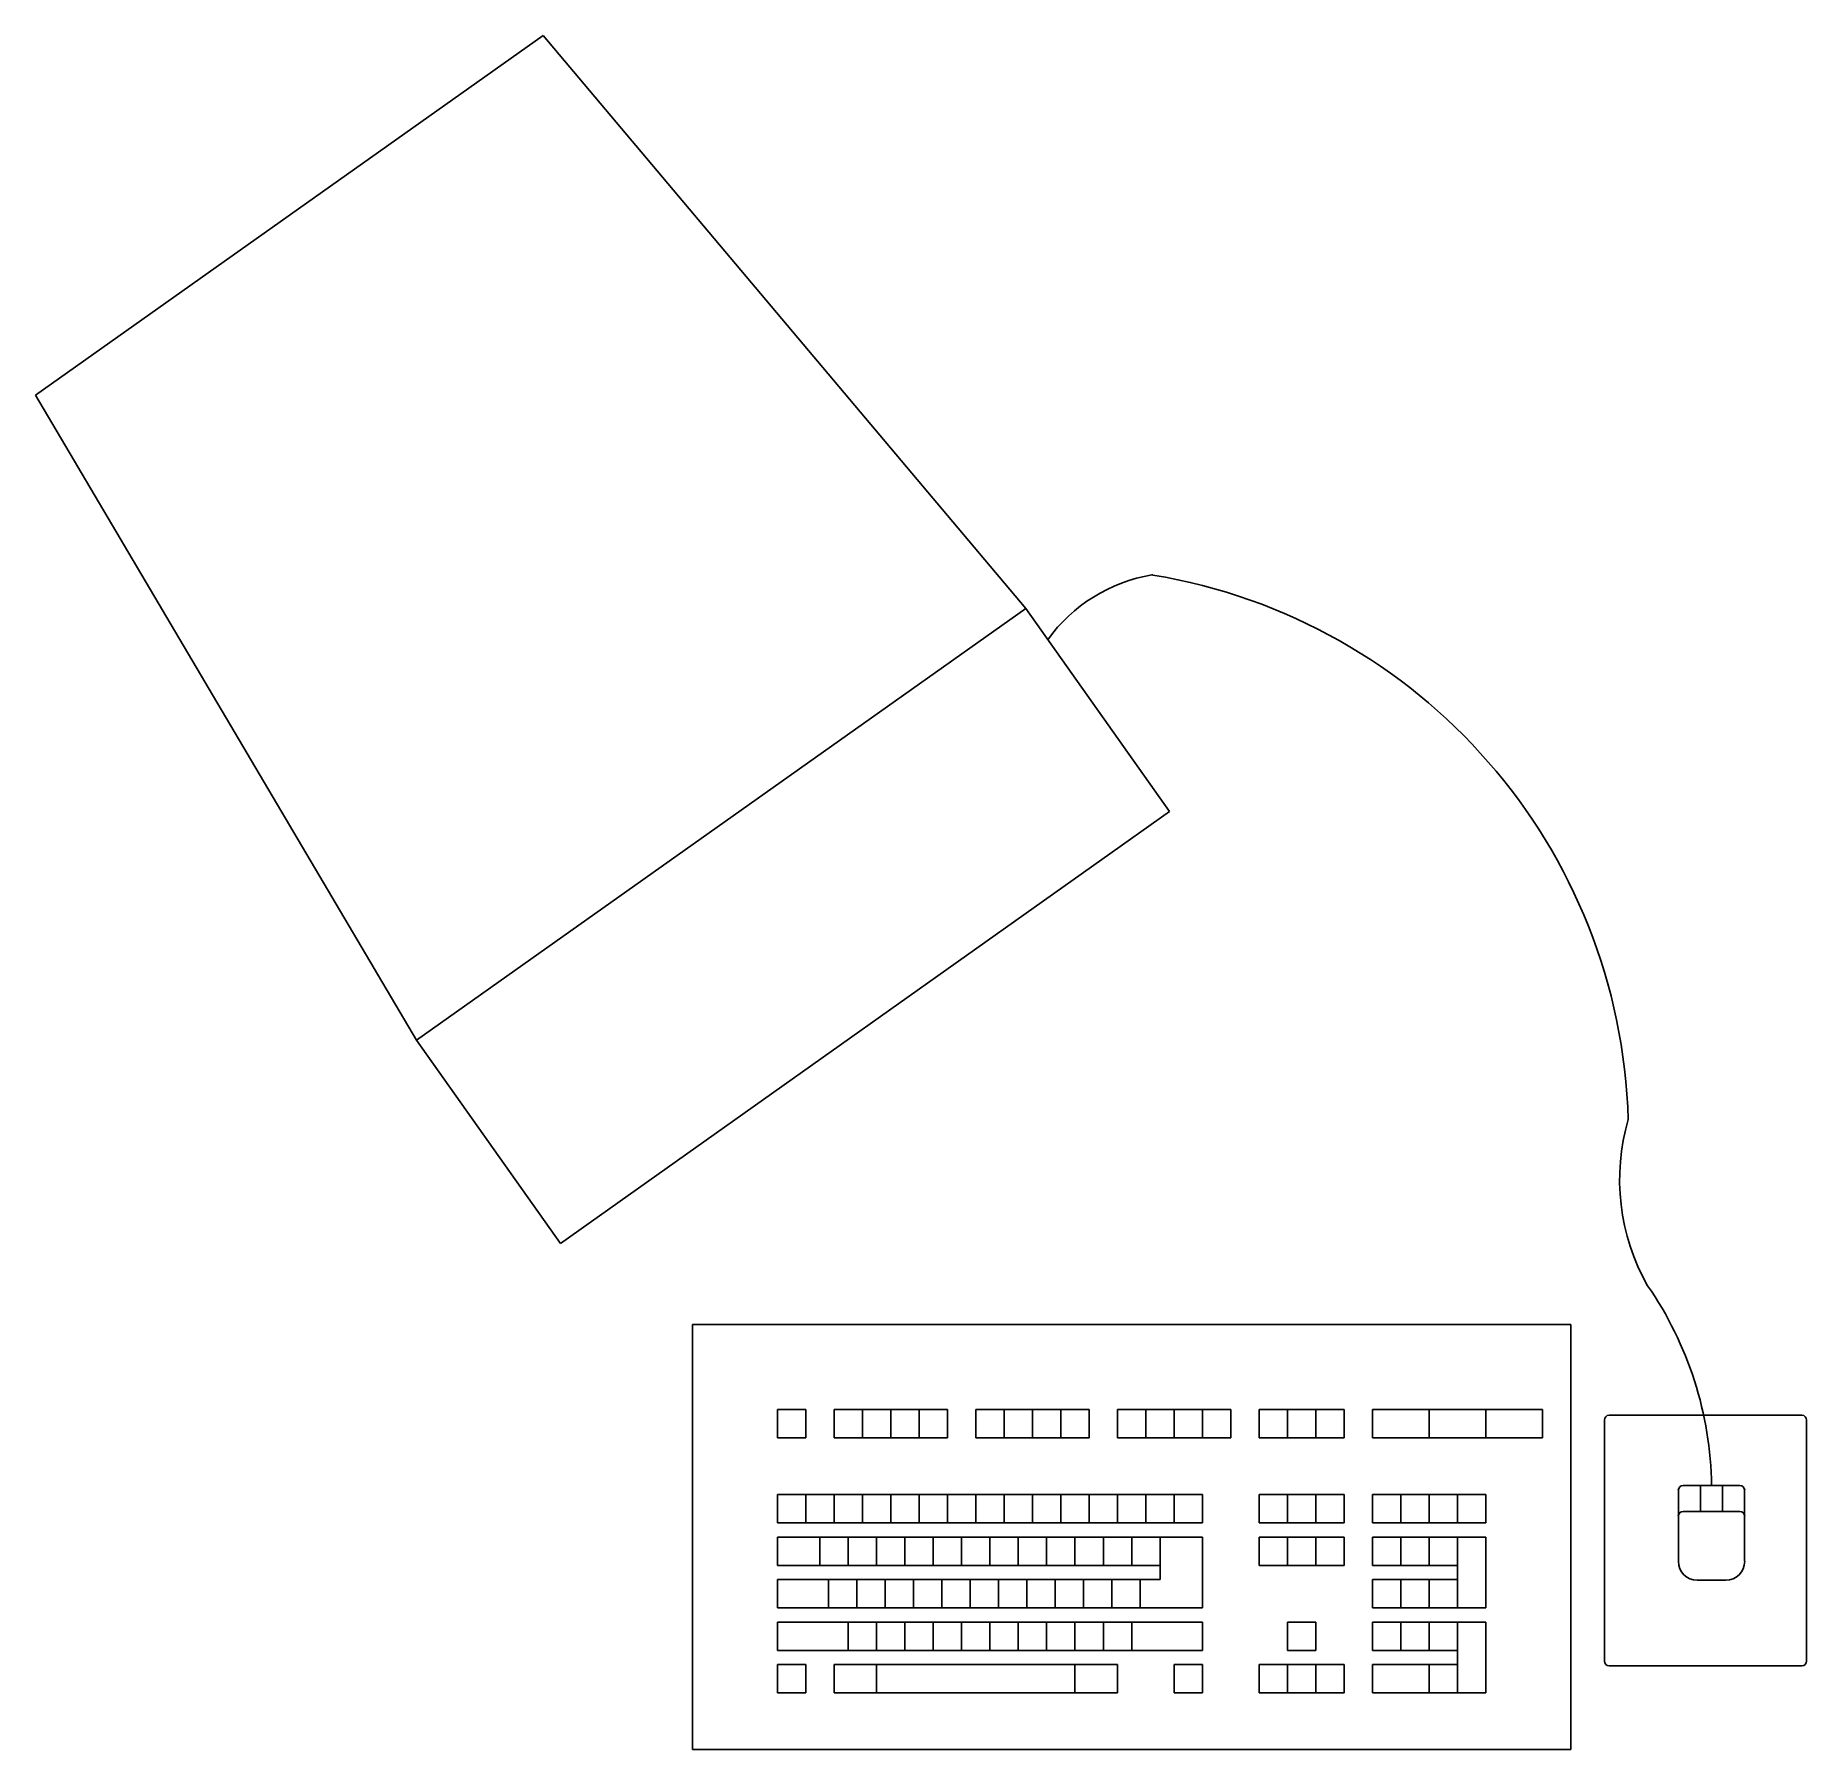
# Model space of a CAD drawing. Extents: x 222515.447 to 222516.254, y 107014.093 to 107014.874.
import ezdxf

# ---------------------------------------------------------------- set-up
doc = ezdxf.new("R2010")
doc.units = 0
doc.layers.get('0').update_dxf_attribs({"linetype": 'CONTINUOUS'})

msp = doc.modelspace()

# ---------------------------------------------------------------- linework, layer by layer
at = {"color": 0}
for p, q in [((222515.44748, 107014.71012), (222515.67865, 107014.87395)), ((222515.67865, 107014.87395), (222515.89836, 107014.61294)), ((222515.44748, 107014.71012), (222515.62096, 107014.41634)), ((222515.62096, 107014.41634), (222515.89836, 107014.61294)), ((222515.89836, 107014.61294), (222515.96389, 107014.52047)), ((222515.6865, 107014.32387), (222515.96389, 107014.52047)), ((222515.62096, 107014.41634), (222515.6865, 107014.32387)), ((222515.74661, 107014.28689), (222516.14661, 107014.28689)), ((222515.74661, 107014.28689), (222515.74661, 107014.09335)), ((222516.14661, 107014.28689), (222516.14661, 107014.09335)), ((222515.78532, 107014.24818), (222515.79822, 107014.24818)), ((222515.78532, 107014.24818), (222515.78532, 107014.23528)), ((222515.79822, 107014.24818), (222515.79822, 107014.23528)), ((222515.81112, 107014.24818), (222515.86274, 107014.24818)), ((222515.81112, 107014.24818), (222515.81112, 107014.23528)), ((222515.82403, 107014.24818), (222515.82403, 107014.23528)), ((222515.83693, 107014.24818), (222515.83693, 107014.23528)), ((222515.84983, 107014.24818), (222515.84983, 107014.23528)), ((222515.86274, 107014.24818), (222515.86274, 107014.23528)), ((222515.87564, 107014.24818), (222515.92725, 107014.24818)), ((222515.87564, 107014.24818), (222515.87564, 107014.23528)), ((222515.88854, 107014.24818), (222515.88854, 107014.23528)), ((222515.90145, 107014.24818), (222515.90145, 107014.23528)), ((222515.91435, 107014.24818), (222515.91435, 107014.23528)), ((222515.92725, 107014.24818), (222515.92725, 107014.23528)), ((222515.94016, 107014.24818), (222515.99177, 107014.24818)), ((222515.94016, 107014.24818), (222515.94016, 107014.23528)), ((222515.95306, 107014.24818), (222515.95306, 107014.23528)), ((222515.96596, 107014.24818), (222515.96596, 107014.23528)), ((222515.97887, 107014.24818), (222515.97887, 107014.23528)), ((222515.99177, 107014.24818), (222515.99177, 107014.23528)), ((222516.00467, 107014.24818), (222516.04338, 107014.24818)), ((222516.00467, 107014.24818), (222516.00467, 107014.23528)), ((222516.01758, 107014.24818), (222516.01758, 107014.23528)), ((222516.03048, 107014.24818), (222516.03048, 107014.23528)), ((222516.04338, 107014.24818), (222516.04338, 107014.23528)), ((222516.05629, 107014.24818), (222516.13371, 107014.24818)), ((222516.05629, 107014.24818), (222516.05629, 107014.23528)), ((222516.08209, 107014.24818), (222516.08209, 107014.23528)), ((222516.1079, 107014.24818), (222516.1079, 107014.23528)), ((222516.13371, 107014.24818), (222516.13371, 107014.23528)), ((222516.16184, 107014.24342), (222516.16184, 107014.13366)), ((222516.16399, 107014.24558), (222516.25173, 107014.24558)), ((222516.25389, 107014.24342), (222516.25389, 107014.13366)), ((222515.78532, 107014.23528), (222515.79822, 107014.23528)), ((222515.81112, 107014.23528), (222515.86274, 107014.23528)), ((222515.87564, 107014.23528), (222515.92725, 107014.23528)), ((222515.94016, 107014.23528), (222515.99177, 107014.23528)), ((222516.00467, 107014.23528), (222516.04338, 107014.23528)), ((222516.05629, 107014.23528), (222516.13371, 107014.23528)), ((222515.78532, 107014.20948), (222515.97887, 107014.20948)), ((222515.78532, 107014.20948), (222515.78532, 107014.19657)), ((222515.79822, 107014.20948), (222515.79822, 107014.19657)), ((222515.81112, 107014.20948), (222515.81112, 107014.19657)), ((222515.82403, 107014.20948), (222515.82403, 107014.19657)), ((222515.83693, 107014.20948), (222515.83693, 107014.19657)), ((222515.84983, 107014.20948), (222515.84983, 107014.19657)), ((222515.86274, 107014.20948), (222515.86274, 107014.19657)), ((222515.87564, 107014.20948), (222515.87564, 107014.19657)), ((222515.88854, 107014.20948), (222515.88854, 107014.19657)), ((222515.90145, 107014.20948), (222515.90145, 107014.19657)), ((222515.91435, 107014.20948), (222515.91435, 107014.19657)), ((222515.92725, 107014.20948), (222515.92725, 107014.19657)), ((222515.94016, 107014.20948), (222515.94016, 107014.19657)), ((222515.95306, 107014.20948), (222515.95306, 107014.19657)), ((222515.96596, 107014.20948), (222515.96596, 107014.19657)), ((222515.97887, 107014.20948), (222515.97887, 107014.19657)), ((222516.00467, 107014.20948), (222516.04338, 107014.20948)), ((222516.00467, 107014.20948), (222516.00467, 107014.19657)), ((222516.01758, 107014.20948), (222516.01758, 107014.19657)), ((222516.03048, 107014.20948), (222516.03048, 107014.19657)), ((222516.04338, 107014.20948), (222516.04338, 107014.19657)), ((222516.05629, 107014.20948), (222516.1079, 107014.20948)), ((222516.05629, 107014.20948), (222516.05629, 107014.19657)), ((222516.06919, 107014.20948), (222516.06919, 107014.19657)), ((222516.08209, 107014.20948), (222516.08209, 107014.19657)), ((222516.095, 107014.20948), (222516.095, 107014.19657)), ((222516.1079, 107014.20948), (222516.1079, 107014.19657)), ((222516.19551, 107014.21143), (222516.19551, 107014.17908)), ((222516.19766, 107014.21358), (222516.22355, 107014.21358)), ((222516.20557, 107014.21358), (222516.20557, 107014.20182)), ((222516.21564, 107014.21358), (222516.21564, 107014.20182)), ((222516.2257, 107014.21143), (222516.2257, 107014.17908)), ((222516.19766, 107014.20182), (222516.22355, 107014.20182)), ((222515.78532, 107014.19657), (222515.97887, 107014.19657)), ((222515.78532, 107014.19012), (222515.97887, 107014.19012)), ((222515.78532, 107014.19012), (222515.78532, 107014.17722)), ((222515.80467, 107014.19012), (222515.80467, 107014.17722)), ((222515.81758, 107014.19012), (222515.81758, 107014.17722)), ((222515.83048, 107014.19012), (222515.83048, 107014.17722)), ((222515.84338, 107014.19012), (222515.84338, 107014.17722)), ((222515.85629, 107014.19012), (222515.85629, 107014.17722)), ((222515.86919, 107014.19012), (222515.86919, 107014.17722)), ((222515.88209, 107014.19012), (222515.88209, 107014.17722)), ((222515.895, 107014.19012), (222515.895, 107014.17722)), ((222515.9079, 107014.19012), (222515.9079, 107014.17722)), ((222515.9208, 107014.19012), (222515.9208, 107014.17722)), ((222515.93371, 107014.19012), (222515.93371, 107014.17722)), ((222515.94661, 107014.19012), (222515.94661, 107014.17722)), ((222515.95951, 107014.19012), (222515.95951, 107014.17077)), ((222515.97887, 107014.19012), (222515.97887, 107014.15786)), ((222516.00467, 107014.19657), (222516.04338, 107014.19657)), ((222516.00467, 107014.19012), (222516.00467, 107014.17722)), ((222516.00467, 107014.19012), (222516.04338, 107014.19012)), ((222516.01758, 107014.19012), (222516.01758, 107014.17722)), ((222516.03048, 107014.19012), (222516.03048, 107014.17722)), ((222516.04338, 107014.19012), (222516.04338, 107014.17722)), ((222516.05629, 107014.19657), (222516.1079, 107014.19657)), ((222516.05629, 107014.19012), (222516.05629, 107014.17722)), ((222516.05629, 107014.19012), (222516.1079, 107014.19012)), ((222516.06919, 107014.19012), (222516.06919, 107014.17722)), ((222516.08209, 107014.19012), (222516.08209, 107014.17722)), ((222516.095, 107014.19012), (222516.095, 107014.15786)), ((222516.1079, 107014.19012), (222516.1079, 107014.15786)), ((222515.78532, 107014.17722), (222515.95951, 107014.17722)), ((222516.00467, 107014.17722), (222516.04338, 107014.17722)), ((222516.05629, 107014.17722), (222516.095, 107014.17722)), ((222515.78532, 107014.17077), (222515.95951, 107014.17077)), ((222515.78532, 107014.17077), (222515.78532, 107014.15786)), ((222515.80854, 107014.17077), (222515.80854, 107014.15786)), ((222515.82145, 107014.17077), (222515.82145, 107014.15786)), ((222515.83435, 107014.17077), (222515.83435, 107014.15786)), ((222515.84725, 107014.17077), (222515.84725, 107014.15786)), ((222515.86016, 107014.17077), (222515.86016, 107014.15786)), ((222515.87306, 107014.17077), (222515.87306, 107014.15786)), ((222515.88596, 107014.17077), (222515.88596, 107014.15786)), ((222515.89887, 107014.17077), (222515.89887, 107014.15786)), ((222515.91177, 107014.17077), (222515.91177, 107014.15786)), ((222515.92467, 107014.17077), (222515.92467, 107014.15786)), ((222515.93758, 107014.17077), (222515.93758, 107014.15786)), ((222515.95048, 107014.17077), (222515.95048, 107014.15786)), ((222516.05629, 107014.17077), (222516.095, 107014.17077)), ((222516.05629, 107014.17077), (222516.05629, 107014.15786)), ((222516.06919, 107014.17077), (222516.06919, 107014.15786)), ((222516.08209, 107014.17077), (222516.08209, 107014.15786)), ((222516.20414, 107014.17045), (222516.21708, 107014.17045)), ((222515.78532, 107014.15786), (222515.97887, 107014.15786)), ((222516.05629, 107014.15786), (222516.1079, 107014.15786)), ((222515.78532, 107014.15141), (222515.78532, 107014.13851)), ((222515.78532, 107014.15141), (222515.97887, 107014.15141)), ((222515.81758, 107014.15141), (222515.81758, 107014.13851)), ((222515.83048, 107014.15141), (222515.83048, 107014.13851)), ((222515.84338, 107014.15141), (222515.84338, 107014.13851)), ((222515.85629, 107014.15141), (222515.85629, 107014.13851)), ((222515.86919, 107014.15141), (222515.86919, 107014.13851)), ((222515.88209, 107014.15141), (222515.88209, 107014.13851)), ((222515.895, 107014.15141), (222515.895, 107014.13851)), ((222515.9079, 107014.15141), (222515.9079, 107014.13851)), ((222515.9208, 107014.15141), (222515.9208, 107014.13851)), ((222515.93371, 107014.15141), (222515.93371, 107014.13851)), ((222515.94661, 107014.15141), (222515.94661, 107014.13851)), ((222515.97887, 107014.15141), (222515.97887, 107014.13851)), ((222516.01758, 107014.15141), (222516.01758, 107014.13851)), ((222516.01758, 107014.15141), (222516.03048, 107014.15141)), ((222516.03048, 107014.15141), (222516.03048, 107014.13851)), ((222516.05629, 107014.15141), (222516.05629, 107014.13851)), ((222516.05629, 107014.15141), (222516.1079, 107014.15141)), ((222516.06919, 107014.15141), (222516.06919, 107014.13851)), ((222516.08209, 107014.15141), (222516.08209, 107014.13851)), ((222516.095, 107014.15141), (222516.095, 107014.11915)), ((222516.1079, 107014.15141), (222516.1079, 107014.11915)), ((222515.78532, 107014.13851), (222515.97887, 107014.13851)), ((222516.01758, 107014.13851), (222516.03048, 107014.13851)), ((222516.05629, 107014.13851), (222516.095, 107014.13851)), ((222515.78532, 107014.13206), (222515.79822, 107014.13206)), ((222515.78532, 107014.13206), (222515.78532, 107014.11915)), ((222515.79822, 107014.13206), (222515.79822, 107014.11915)), ((222515.81112, 107014.13206), (222515.94016, 107014.13206)), ((222515.81112, 107014.13206), (222515.81112, 107014.11915)), ((222515.83048, 107014.13206), (222515.83048, 107014.11915)), ((222515.9208, 107014.13206), (222515.9208, 107014.11915)), ((222515.94016, 107014.13206), (222515.94016, 107014.11915)), ((222515.96596, 107014.13206), (222515.96596, 107014.11915)), ((222515.96596, 107014.13206), (222515.97887, 107014.13206)), ((222515.97887, 107014.13206), (222515.97887, 107014.11915)), ((222516.00467, 107014.13206), (222516.00467, 107014.11915)), ((222516.00467, 107014.13206), (222516.04338, 107014.13206)), ((222516.01758, 107014.13206), (222516.01758, 107014.11915)), ((222516.03048, 107014.13206), (222516.03048, 107014.11915)), ((222516.04338, 107014.13206), (222516.04338, 107014.11915)), ((222516.05629, 107014.13206), (222516.095, 107014.13206)), ((222516.05629, 107014.13206), (222516.05629, 107014.11915)), ((222516.08209, 107014.13206), (222516.08209, 107014.11915)), ((222516.16399, 107014.13151), (222516.25173, 107014.13151)), ((222515.78532, 107014.11915), (222515.79822, 107014.11915)), ((222515.81112, 107014.11915), (222515.94016, 107014.11915)), ((222515.96596, 107014.11915), (222515.97887, 107014.11915)), ((222516.00467, 107014.11915), (222516.04338, 107014.11915)), ((222516.05629, 107014.11915), (222516.1079, 107014.11915)), ((222515.74661, 107014.09335), (222516.14661, 107014.09335))]:
    msp.add_line(p, q, dxfattribs=at)
for centre, radius, start, end in [((222515.968, 107014.5558), 0.07347, 99.51296, 144.20964), ((222515.95602, 107014.62728), 0.001, 74.30995, 99.51296), ((222515.91396, 107014.37289), 0.25883, 1.62738, 80.58574), ((222516.26629, 107014.35284), 0.09753, 163.68402, 209.64363), ((222516.04698, 107014.21145), 0.16364, 0.74569, 34.69623), ((222516.16399, 107014.24342), 0.00216, 90, 180), ((222516.25173, 107014.24342), 0.00216, 0, 90), ((222516.19766, 107014.21143), 0.00216, 90, 180), ((222516.22355, 107014.21143), 0.00216, 360, 90), ((222516.19766, 107014.19966), 0.00216, 90, 180), ((222516.22355, 107014.19966), 0.00216, 360, 90), ((222516.20414, 107014.17908), 0.00863, 180, 270), ((222516.21708, 107014.17908), 0.00863, 270, 0), ((222516.16399, 107014.13366), 0.00216, 180, 270), ((222516.25173, 107014.13366), 0.00216, 270, 0)]:
    msp.add_arc(centre, radius, start, end, dxfattribs=at)

doc.saveas('drawing.dxf')
